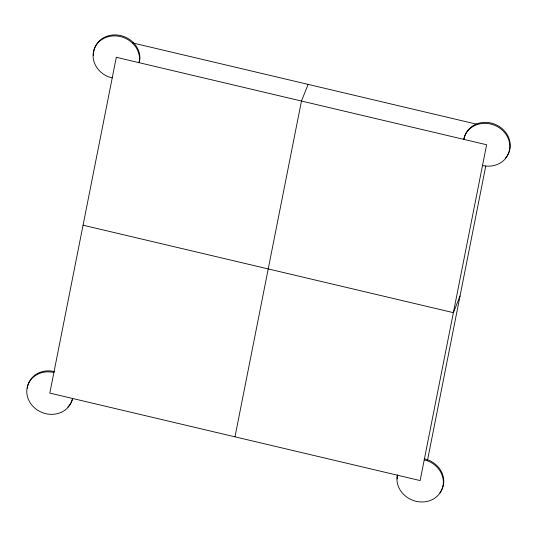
<?xml version="1.0" encoding="UTF-8"?>
<svg xmlns="http://www.w3.org/2000/svg" width="537" height="537" viewBox="0 0 537 537"><rect width="100%" height="100%" fill="white"/><g stroke="black" fill="none" stroke-linecap="round" stroke-linejoin="round"><path stroke-width="0.81" d="M234.978 436.829L301.465 101.03L308.124 84.383M427.439 460.625L485.777 165.98M460.028 296.021L453.376 312.662L83.067 225.198M132.753 42.96L476.963 124.269M112.24 77.858L108.555 76.872A23.554 21.057 21.8 0 1 93.827 50.344A23.554 21.057 21.8 0 1 120.147 36.503A23.554 21.057 21.8 0 1 139.459 60.621L138.982 62.654L139.855 59.641A23.554 21.057 21.8 0 0 117.227 35.006A23.554 21.057 21.8 0 0 93.492 55.378M397.273 475.164A23.554 21.057 21.8 0 0 416.027 501.289A23.554 21.057 21.8 0 0 442.985 485.965A23.554 21.057 21.8 0 0 424.23 459.833L424.626 458.853A23.554 21.057 21.8 0 1 439.83 492.825M482.515 165.49A23.554 21.057 21.8 0 0 509.472 150.165A23.554 21.057 21.8 0 0 490.724 124.034A23.554 21.057 21.8 0 0 463.76 139.365L464.149 138.385A23.554 21.057 21.8 0 1 496.497 124.967A23.554 21.057 21.8 0 1 505.297 158.247M397.32 478.937A23.554 21.057 21.8 0 1 397.528 474.956M72.515 398.454A23.38 20.903 21.8 0 1 45.746 413.671A23.38 20.903 21.8 0 1 27.132 387.734A23.38 20.903 21.8 0 1 53.895 372.517L54.291 371.537A23.38 20.903 21.8 0 0 27.28 388.305M72.737 398.239A23.38 20.903 21.8 0 1 67.83 407.046M116.307 57.298L49.82 393.097L420.129 480.561L486.616 144.762L116.307 57.298"/></g></svg>
